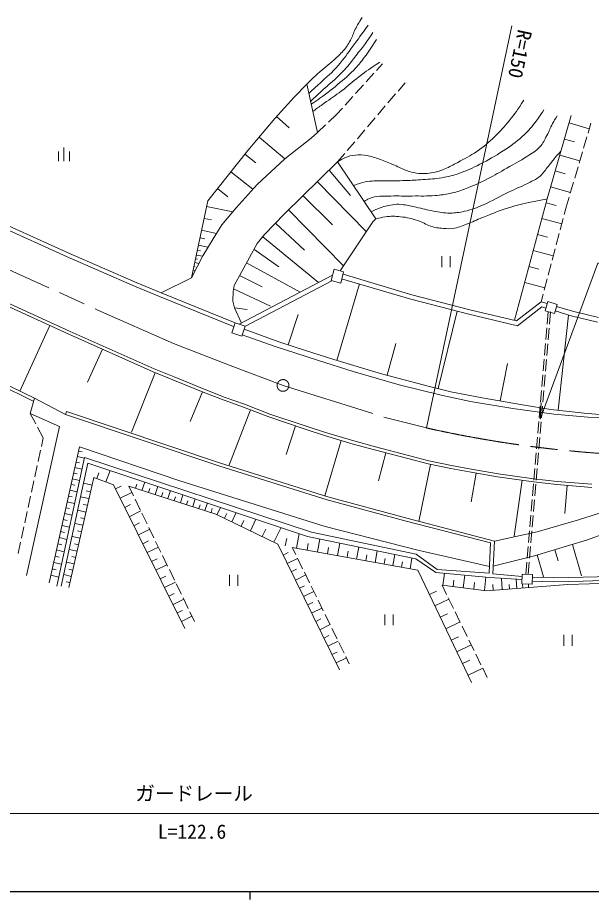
# Model space of a CAD drawing. Units: millimetres, scale not verified. Extents: x 40000 to 680000, y 20000 to 380000.
# Drawn here: x 138339 to 211592, y 204000 to 316604 of the extents above; entities that cross this region are included whole.
import ezdxf
from ezdxf.enums import TextEntityAlignment as Align

# ---------------------------------------------------------------- set-up
doc = ezdxf.new("R2010")
doc.units = ezdxf.units.MM
doc.header["$LTSCALE"] = 1000
doc.linetypes.add('CHAIN', pattern=[18.5, 12, -1.5, 3.5, -1.5])
for name, color, linetype, lineweight in [('M-BMK', 2, 'CHAIN', 13), ('M-STR-HTXT', 7, 'Continuous', 13), ('M-TTL-BAND', 7, 'Continuous', 25), ('M-WORK', 1, 'Continuous', 13)]:
    doc.layers.add(name, color=color, linetype=linetype, lineweight=lineweight)
doc.styles.add('ＭＳ ゴシック', font='')
doc.styles.get('ＭＳ ゴシック').set_extended_font_data('MS Gothic')

msp = doc.modelspace()

# ---------------------------------------------------------------- linework, layer by layer
at = {"layer": 'M-BMK'}
for p, q in [((131375, 287073), (148578, 279261)), ((148578, 279261), (158249, 274985)), ((158249, 274985), (165482, 272188)), ((165482, 272188), (172222, 269630)), ((172222, 269630), (185249, 265554)), ((185249, 265554), (190524, 264209))]:
    msp.add_line(p, q, dxfattribs=at)
msp.add_circle((172222, 269630), 750, dxfattribs=at)
msp.add_arc((223333, 410577), 150000, 257.36572, 279.57374, dxfattribs=at)
at = {"layer": 'M-STR-HTXT'}
for p, q in [((190524, 264209), (201417, 315562)), ((205035, 265322), (205167, 267405)), ((102025, 214966), (219147, 214966))]:
    msp.add_line(p, q, dxfattribs=at)
msp.add_lwpolyline([(205035, 265322), (212418, 285247), (242418, 285247)], dxfattribs=at)
at = {"layer": 'M-TTL-BAND'}
for p, q in [((40000, 205000), (579000, 205000)), ((168000, 205000), (168000, 204000))]:
    msp.add_line(p, q, dxfattribs=at)
at = {"layer": 'M-WORK'}
for p, q in [((184173, 309870), (184926, 310700)), ((182829, 308389), (183837, 309500)), ((173630, 306465), (175246, 308099)), ((175246, 308099), (176632, 301940)), ((181485, 306908), (182493, 308019)), ((186905, 307233), (187800, 308283)), ((171161, 303703), (173630, 306465)), ((180141, 305427), (181149, 306537)), ((185607, 305711), (186580, 306852)), ((184310, 304188), (185283, 305330)), ((178024, 303255), (179052, 304226)), ((179052, 304226), (179805, 305056)), ((209023, 304125), (205946, 293456)), ((167716, 299645), (171161, 303703)), ((171405, 303975), (173011, 302540)), ((176632, 301940), (177661, 302911)), ((183013, 302666), (183986, 303808)), ((208742, 303150), (211328, 302405)), ((211164, 301848), (211541, 303126)), ((176632, 301940), (175806, 301203)), ((181715, 301144), (182688, 302286)), ((169167, 301354), (172451, 298566)), ((175806, 301203), (172450, 298565)), ((180418, 299622), (181391, 300764)), ((208151, 301101), (209432, 300732)), ((210599, 299930), (211023, 301369)), ((144258, 298287), (144258, 300037)), ((162614, 293202), (167716, 299645)), ((143558, 298287), (143558, 299512)), ((144958, 298287), (144958, 299512)), ((167327, 299154), (168733, 298041)), ((172450, 298565), (168907, 295288)), ((179199, 298191), (180094, 299241)), ((207560, 299051), (210122, 298313)), ((210033, 298011), (210457, 299450)), ((179199, 298191), (172372, 291504)), ((184065, 290892), (179199, 298191)), ((209468, 296093), (209892, 297532)), ((165546, 296905), (168357, 294679)), ((178102, 297117), (180839, 293899)), ((206975, 297021), (208244, 296655)), ((168907, 295288), (166242, 292331)), ((176608, 295653), (182850, 289280)), ((208902, 294175), (209326, 295613)), ((128431, 293983), (144885, 286517)), ((163855, 294770), (165190, 293713)), ((206389, 294991), (208927, 294259)), ((128220, 293530), (144682, 286060)), ((160554, 283354), (162614, 293202)), ((174774, 293857), (178521, 290143)), ((205946, 293456), (201784, 277949)), ((205816, 292968), (207085, 292628)), ((208384, 292417), (208761, 293695)), ((162466, 292493), (165798, 291796)), ((166242, 292331), (164431, 290147)), ((172939, 292060), (179929, 284924)), ((208125, 291444), (208384, 292417)), ((162148, 290973), (163098, 290774)), ((172372, 291504), (169868, 288920)), ((179499, 284283), (183692, 290536)), ((183692, 290536), (184065, 290892)), ((205271, 290938), (207809, 290256)), ((207610, 289511), (207996, 290961)), ((161830, 289452), (163730, 289055)), ((164431, 290147), (163285, 288362)), ((171264, 290361), (174951, 286919)), ((161628, 288491), (162230, 288365)), ((163285, 288362), (161980, 286204)), ((169868, 288920), (168909, 287748)), ((169626, 288625), (176766, 282784)), ((204724, 288901), (205997, 288559)), ((207095, 287579), (207481, 289028)), ((161427, 287529), (162629, 287277)), ((168909, 287748), (165978, 282393)), ((144682, 286060), (153261, 282327)), ((144885, 286517), (153457, 282787)), ((161980, 286204), (160554, 283354)), ((161168, 286290), (161942, 286128)), ((161298, 286910), (161685, 286829)), ((168513, 287026), (171674, 284761)), ((192507, 286121), (192507, 284721)), ((193557, 284721), (193557, 286121)), ((204177, 286864), (206723, 286181)), ((206580, 285646), (206967, 287096)), ((160963, 285312), (161479, 285204)), ((161066, 285801), (161324, 285747)), ((167574, 285310), (174432, 281557)), ((206066, 283714), (206452, 285163)), ((128878, 283934), (145031, 276536)), ((160759, 284333), (161017, 284279)), ((160861, 284822), (160990, 284795)), ((178363, 283028), (178742, 284480)), ((178742, 284480), (179965, 284161)), ((179965, 284161), (179586, 282709)), ((179882, 283842), (188688, 281220)), ((203629, 284821), (204905, 284479)), ((128711, 283570), (144866, 276172)), ((153457, 282787), (156653, 281455)), ((156653, 281455), (160554, 283354)), ((166634, 277456), (178543, 283718)), ((166671, 283660), (169565, 282217)), ((167368, 277164), (178468, 283000)), ((179586, 282709), (178363, 283028)), ((179710, 283267), (188527, 280642)), ((203080, 282778), (205634, 282093)), ((205551, 281781), (205937, 283230)), ((153261, 282327), (156463, 280993)), ((165845, 281647), (165836, 280386)), ((165978, 282393), (165845, 281647)), ((165901, 281963), (170613, 279766)), ((179091, 272820), (181985, 282590)), ((156463, 280993), (165917, 277164)), ((156653, 281455), (166105, 277628)), ((165836, 280386), (166031, 279534)), ((188527, 280642), (195950, 278719)), ((188688, 281220), (196094, 279302)), ((205163, 280325), (205422, 281298)), ((166031, 279534), (166910, 277601)), ((166031, 279534), (167647, 279322)), ((196094, 279302), (202035, 277890)), ((202035, 277890), (205163, 280325)), ((202176, 277239), (205288, 279662)), ((205163, 280325), (205970, 280086)), ((205288, 279662), (205800, 279510)), ((205690, 279172), (206050, 280346)), ((206050, 280346), (207234, 279983)), ((207234, 279983), (206874, 278809)), ((207154, 279720), (209186, 279109)), ((172882, 274825), (174165, 278695)), ((192034, 269227), (194470, 279102)), ((195950, 278719), (202176, 277239)), ((206874, 278809), (205690, 279172)), ((205936, 277475), (206070, 279056)), ((206235, 277449), (206369, 279031)), ((206981, 279145), (209030, 278530)), ((207367, 266467), (208688, 278612)), ((209030, 278530), (212379, 277724)), ((209186, 279109), (212508, 278310)), ((142441, 277283), (138607, 268911)), ((165686, 276335), (166105, 277628)), ((166105, 277628), (167384, 277213)), ((167384, 277213), (166965, 275921)), ((122242, 276518), (140309, 267627)), ((122529, 276823), (140486, 267986)), ((144866, 276172), (155625, 271368)), ((145031, 276536), (155781, 271736)), ((166965, 275921), (165686, 276335)), ((167025, 276107), (171210, 274594)), ((167262, 276837), (171697, 275217)), ((205767, 275482), (205894, 276977)), ((206066, 275457), (206193, 276951)), ((171697, 275217), (175072, 274098)), ((185537, 270933), (186616, 274990)), ((205598, 273489), (205725, 274984)), ((205897, 273464), (206024, 274958)), ((149157, 274256), (147279, 270052)), ((171210, 274594), (176645, 272853)), ((175072, 274098), (178730, 272926)), ((176645, 272853), (181174, 271415)), ((178730, 272926), (184787, 271132)), ((205429, 271496), (205556, 272991)), ((205728, 271471), (205855, 272966)), ((155781, 271736), (158320, 270724)), ((181174, 271415), (187053, 269728)), ((199955, 267649), (200864, 272428)), ((155887, 271263), (152861, 263672)), ((155625, 271368), (158170, 270353)), ((158170, 270353), (162222, 268683)), ((158320, 270724), (162370, 269055)), ((184787, 271132), (190932, 269499)), ((205260, 269503), (205387, 270998)), ((205559, 269478), (205686, 270973)), ((187053, 269728), (192399, 268378)), ((190932, 269499), (193667, 268824)), ((161942, 268798), (160385, 265021)), ((162222, 268683), (164699, 267738)), ((162370, 269055), (164838, 268113)), ((164838, 268113), (167307, 267225)), ((192399, 268378), (196164, 267596)), ((193667, 268824), (197663, 268060)), ((197663, 268060), (202814, 267136)), ((205091, 267511), (205218, 269005)), ((205390, 267485), (205517, 268980)), ((140486, 267986), (139934, 266060)), ((144444, 265917), (140486, 267986)), ((164699, 267738), (167168, 266850)), ((167307, 267225), (170540, 265982)), ((196164, 267596), (201563, 266708)), ((202814, 267136), (206437, 266568)), ((204922, 265518), (205049, 267012)), ((205221, 265492), (205348, 266987)), ((139934, 266060), (143681, 264390)), ((140650, 264726), (139934, 266060)), ((144571, 266296), (144444, 265917)), ((144444, 265917), (164135, 259319)), ((144571, 266296), (164259, 259699)), ((168064, 266506), (165319, 259368)), ((167168, 266850), (170404, 265606)), ((170540, 265982), (175193, 264419)), ((201563, 266708), (203730, 266371)), ((203730, 266371), (206820, 265980)), ((206437, 266568), (210681, 266106)), ((206820, 265980), (211154, 265589)), ((210681, 266106), (215068, 265698)), ((170404, 265606), (175067, 264039)), ((204753, 263525), (204880, 265019)), ((205052, 263500), (205179, 264994)), ((211154, 265589), (216961, 265234)), ((143681, 264390), (139486, 245359)), ((141604, 262951), (140887, 264285)), ((173827, 264456), (172610, 260831)), ((175067, 264039), (177525, 263238)), ((175193, 264419), (177644, 263620)), ((177644, 263620), (181285, 262537)), ((141365, 261852), (141604, 262951)), ((177525, 263238), (181175, 262152)), ((179657, 262603), (177556, 255542)), ((181285, 262537), (184020, 261791)), ((204584, 261532), (204711, 263027)), ((204883, 261507), (205010, 263001)), ((140941, 259898), (141259, 261364)), ((142359, 244418), (146255, 261801)), ((146130, 261244), (146564, 261147)), ((146255, 261801), (159062, 257465)), ((181175, 262152), (183916, 261404)), ((183916, 261404), (188146, 260285)), ((184020, 261791), (188247, 260672)), ((146859, 260435), (143345, 244005)), ((145975, 260550), (146842, 260356)), ((175859, 250885), (146859, 260435)), ((185336, 261028), (184394, 257467)), ((188146, 260285), (190767, 259607)), ((188247, 260672), (190858, 259997)), ((204416, 259539), (204542, 261034)), ((204714, 259514), (204841, 261008)), ((140516, 257943), (140835, 259409)), ((143910, 244017), (147308, 259716)), ((145658, 259140), (146540, 258942)), ((145816, 259845), (146257, 259746)), ((147308, 259716), (175363, 250352)), ((164135, 259319), (177840, 255034)), ((164259, 259699), (177952, 255418)), ((191042, 259551), (189558, 252265)), ((190767, 259607), (193658, 259018)), ((190858, 259997), (193735, 259411)), ((193658, 259018), (195974, 258591)), ((193735, 259411), (196044, 258984)), ((204247, 257546), (204373, 259041)), ((204546, 257521), (204672, 259016)), ((144894, 243826), (148055, 257884)), ((145498, 258423), (145946, 258323)), ((148055, 257884), (150559, 256960)), ((148454, 257737), (148723, 258466)), ((149621, 257306), (150159, 258765)), ((195974, 258591), (199623, 257968)), ((196044, 258984), (199684, 258363)), ((196884, 258435), (196258, 254770)), ((199623, 257968), (204210, 257312)), ((199684, 258363), (204260, 257709)), ((140091, 255989), (140410, 257455)), ((145174, 256979), (145629, 256877)), ((145337, 257707), (146233, 257506)), ((147836, 256908), (146753, 257152)), ((150559, 256960), (159703, 238608)), ((150830, 256416), (151576, 256788)), ((153119, 255552), (152523, 256777)), ((152523, 256777), (163659, 253207)), ((153367, 256506), (153538, 257037)), ((154217, 256234), (154558, 257296)), ((155886, 255699), (156220, 256741)), ((159062, 257465), (177604, 251631)), ((202761, 257519), (201739, 250363)), ((204078, 255553), (204204, 257048)), ((204210, 257312), (207177, 256988)), ((204260, 257709), (207215, 257386)), ((204377, 255528), (204503, 257023)), ((207177, 256988), (211643, 256614)), ((207215, 257386), (211673, 257013)), ((208507, 256877), (208206, 253275)), ((145011, 256251), (145921, 256047)), ((147641, 256042), (147100, 256164)), ((151425, 255222), (152917, 255966)), ((155052, 255966), (155219, 256488)), ((156704, 255436), (156868, 255948)), ((157523, 255174), (157851, 256197)), ((159129, 254659), (159451, 255663)), ((139667, 254035), (139985, 255501)), ((144679, 254772), (145604, 254565)), ((144845, 255512), (145307, 255408)), ((147446, 255177), (146378, 255417)), ((153993, 253753), (153337, 255102)), ((158326, 254917), (158487, 255419)), ((159917, 254407), (160075, 254899)), ((160705, 254154), (161021, 255139)), ((162252, 253658), (162562, 254625)), ((177840, 255034), (187928, 252279)), ((177952, 255418), (188030, 252666)), ((203909, 253561), (204035, 255055)), ((204208, 253535), (204334, 255030)), ((139242, 252080), (139560, 253546)), ((144511, 254021), (144981, 253916)), ((147062, 253468), (146007, 253705)), ((147254, 254322), (146720, 254442)), ((152011, 254047), (152745, 254413)), ((152596, 252871), (154066, 253603)), ((161478, 253906), (161633, 254389)), ((163035, 253407), (163192, 253896)), ((163809, 253134), (164259, 254058)), ((165682, 252223), (166251, 253393)), ((209971, 252452), (214180, 253811)), ((144172, 252507), (144649, 252400)), ((144343, 253270), (145282, 253059)), ((146872, 252624), (146345, 252742)), ((154868, 251954), (154212, 253303)), ((163659, 253207), (171545, 249371)), ((164745, 252678), (165030, 253264)), ((166867, 251646), (167227, 252387)), ((168052, 251070), (168773, 252551)), ((187928, 252279), (198696, 249514)), ((188030, 252666), (199208, 249735)), ((203740, 251568), (203866, 253062)), ((204039, 251542), (204165, 253037)), ((204670, 250934), (209971, 252452)), ((219402, 253052), (211117, 249895)), ((138817, 250126), (139136, 251592)), ((144001, 251744), (144955, 251530)), ((146682, 251780), (145641, 252014)), ((153173, 251714), (153897, 252074)), ((153750, 250556), (155197, 251277)), ((155742, 250155), (155086, 251504)), ((169553, 250339), (170010, 251278)), ((171054, 249609), (171967, 251485)), ((177604, 251631), (189433, 248594)), ((143653, 250194), (144622, 249976)), ((143827, 250969), (144311, 250860)), ((146308, 250115), (145280, 250346)), ((146495, 250948), (145975, 251065)), ((172484, 249159), (172691, 250079)), ((173961, 248852), (174297, 250708)), ((175363, 250352), (189177, 247492)), ((189206, 248074), (175859, 250885)), ((176616, 248371), (176917, 250030)), ((199208, 249735), (204670, 250934)), ((203571, 249575), (203697, 251070)), ((203870, 249550), (203996, 251044)), ((138392, 248172), (138711, 249637)), ((143477, 249406), (143969, 249296)), ((146123, 249293), (145609, 249408)), ((154318, 249416), (155030, 249771)), ((154886, 248277), (156310, 248987)), ((156616, 248357), (155961, 249706)), ((171545, 249371), (179430, 233300)), ((173844, 248027), (173388, 248956)), ((173388, 248956), (189427, 246049)), ((175288, 248611), (175439, 249441)), ((177893, 248139), (178037, 248937)), ((179169, 247908), (179459, 249504)), ((181625, 247463), (181903, 248998)), ((198554, 245642), (198696, 249514)), ((199208, 249735), (199022, 245579)), ((203402, 247582), (203529, 249077)), ((203701, 247557), (203827, 249051)), ((211117, 249895), (204350, 247870)), ((209170, 249321), (210353, 245306)), ((143121, 247819), (143621, 247707)), ((143300, 248619), (144285, 248398)), ((145938, 248471), (144924, 248699)), ((145756, 247659), (145248, 247773)), ((157491, 246558), (156835, 247907)), ((172239, 247956), (172900, 248280)), ((180397, 247686), (180536, 248453)), ((182806, 247249), (182940, 247987)), ((183987, 247035), (184255, 248511)), ((186259, 246623), (186516, 248043)), ((191897, 246129), (189206, 248074)), ((189433, 248594), (198586, 246510)), ((204350, 247870), (199048, 246565)), ((204673, 247996), (205501, 245186)), ((206922, 248659), (207336, 247254)), ((142942, 247019), (143942, 246795)), ((145573, 246848), (144572, 247073)), ((155445, 247154), (156146, 247504)), ((156004, 246032), (157407, 246731)), ((172758, 246899), (174080, 247547)), ((174725, 246232), (174064, 247578)), ((185123, 246829), (185251, 247539)), ((187351, 246425), (187475, 247108)), ((188443, 246227), (188691, 247593)), ((189177, 247492), (191734, 245761)), ((203226, 245503), (203360, 247084)), ((203524, 245477), (203658, 247058)), ((142760, 246206), (143267, 246092)), ((145393, 246047), (144892, 246159)), ((158365, 244759), (157710, 246108)), ((173277, 245841), (173938, 246165)), ((175607, 244436), (174946, 245783)), ((189427, 246049), (196275, 231713)), ((191734, 245761), (198567, 245099)), ((198554, 245642), (191897, 246129)), ((192638, 244098), (192828, 245655)), ((199022, 245579), (202749, 245237)), ((202757, 245517), (202721, 244301)), ((204091, 245477), (202757, 245517)), ((204055, 244261), (204091, 245477)), ((142577, 245393), (143593, 245166)), ((145213, 245246), (144224, 245468)), ((145035, 244455), (144541, 244566)), ((156554, 244927), (157245, 245271)), ((157105, 243822), (158486, 244510)), ((165398, 245458), (165398, 244058)), ((166448, 244058), (166448, 245458)), ((173796, 244783), (175118, 245432)), ((193935, 243940), (194034, 244751)), ((195231, 243782), (195429, 245403)), ((196582, 243618), (196684, 244461)), ((197932, 243453), (198138, 245141)), ((198567, 245099), (202737, 244849)), ((200215, 243566), (200108, 244994)), ((202072, 243705), (201985, 244866)), ((204061, 244651), (206721, 244542)), ((204081, 245151), (206724, 245043)), ((206721, 244542), (210556, 244649)), ((206724, 245043), (210543, 245149)), ((208568, 244190), (214669, 244403)), ((210543, 245149), (216421, 245309)), ((210556, 244649), (216435, 244809)), ((159240, 242961), (158584, 244310)), ((174315, 243725), (174976, 244049)), ((174834, 242667), (176157, 243316)), ((176488, 242641), (175827, 243988)), ((190924, 242915), (191822, 243344)), ((193106, 242949), (192539, 244110)), ((192539, 244110), (198222, 243418)), ((198222, 243418), (208568, 244190)), ((199073, 243481), (199019, 244195)), ((201143, 243636), (201100, 244216)), ((202721, 244301), (204055, 244261)), ((202827, 243761), (202792, 244233)), ((203582, 243818), (203549, 244254)), ((157647, 242734), (158327, 243073)), ((158189, 241646), (159549, 242323)), ((160114, 241162), (159458, 242511)), ((177369, 240846), (176708, 242192)), ((191610, 241479), (193406, 242336)), ((193984, 241152), (193326, 242499)), ((175353, 241609), (176015, 241933)), ((175873, 240550), (177195, 241199)), ((158723, 240574), (159393, 240908)), ((159257, 239503), (160596, 240170)), ((160928, 239487), (160333, 240712)), ((178250, 239050), (177589, 240397)), ((185224, 240400), (185224, 239000)), ((186274, 239000), (186274, 240400)), ((192306, 240022), (193216, 240457)), ((194862, 239355), (194204, 240702)), ((176392, 239492), (177054, 239816)), ((176911, 238433), (178235, 239082)), ((193002, 238566), (194823, 239436)), ((195740, 237558), (195082, 238905)), ((177431, 237374), (178093, 237699)), ((179132, 237255), (178471, 238602)), ((208084, 237771), (208084, 236371)), ((209134, 236371), (209134, 237771)), ((177951, 236316), (179274, 236965)), ((180013, 235460), (179352, 236806)), ((193708, 237089), (194631, 237530)), ((194413, 235612), (196260, 236494)), ((196618, 235761), (195959, 237108)), ((178470, 235256), (179132, 235581)), ((178990, 234197), (180314, 234847)), ((180689, 234082), (180233, 235011)), ((195129, 234114), (196065, 234561)), ((197496, 233963), (196837, 235311)), ((195844, 232616), (197717, 233510)), ((198282, 232353), (197715, 233514))]:
    msp.add_line(p, q, dxfattribs=at)
for points, knots in [([(175246, 308099), (175893, 308747), (176076, 308921), (176626, 309428), (177423, 310162), (177944, 310488), (178740, 311222), (179213, 311658), (179492, 311890), (179912, 312377), (180330, 312860), (180529, 313166), (180836, 313726), (181119, 314244), (181174, 314584), (181440, 315112), (181745, 315717), (181883, 315921), (182328, 316604)], [0, 0, 0, 0, 1, 1, 1, 2, 2, 2, 3, 3, 3, 4, 4, 4, 5, 5, 5, 6, 6, 6, 6]), ([(175509, 306932), (176209, 307555), (176390, 307722), (176946, 308238), (177867, 309093), (178434, 309526), (179255, 310476), (180051, 311398), (180411, 311985), (181138, 312963), (181904, 313995), (182144, 314330), (183074, 315627)], [0, 0, 0, 0, 1, 1, 1, 2, 2, 2, 3, 3, 3, 4, 4, 4, 4]), ([(175738, 305913), (176389, 306528), (176558, 306684), (177088, 307173), (177844, 307868), (178303, 308218), (179042, 308931), (179621, 309490), (179947, 309803), (180481, 310405), (180988, 310979), (181217, 311346), (181688, 311950), (182105, 312484), (182357, 312769), (182754, 313318), (183140, 313853), (183262, 314042), (183695, 314721)], [0, 0, 0, 0, 1, 1, 1, 2, 2, 2, 3, 3, 3, 4, 4, 4, 5, 5, 5, 6, 6, 6, 6]), ([(175824, 305532), (176360, 305892), (176501, 305996), (176928, 306302), (177981, 307057), (178557, 307501), (179539, 308345), (180321, 309016), (180774, 309383), (181475, 310139), (181948, 310649), (182172, 310971), (182594, 311524), (183245, 312378), (183434, 312698), (184139, 313797)], [0, 0, 0, 0, 1, 1, 1, 2, 2, 2, 3, 3, 3, 4, 4, 4, 5, 5, 5, 5]), ([(176030, 304615), (176721, 305127), (176900, 305257), (177461, 305663), (178328, 306290), (178843, 306602), (179699, 307244), (180587, 307909), (181022, 308361), (181901, 309038), (182915, 309817), (183274, 310056), (184565, 310938)], [0, 0, 0, 0, 1, 1, 1, 2, 2, 2, 3, 3, 3, 4, 4, 4, 4]), ([(179199, 298191), (179504, 298388), (179606, 298443), (179881, 298579), (180322, 298798), (180580, 298931), (181065, 299006), (181660, 299097), (182008, 299115), (182605, 299041), (183329, 298952), (183723, 298809), (184416, 298579), (185126, 298345), (185503, 298156), (186192, 297869), (186896, 297576), (187262, 297342), (187980, 297088), (188472, 296913), (188756, 296826), (189271, 296744), (189682, 296679), (189920, 296696), (190336, 296709), (190764, 296722), (191007, 296731), (191426, 296815), (192008, 296933), (192318, 297072), (192870, 297289), (193544, 297553), (193889, 297778), (194528, 298118), (195501, 298635), (196070, 298891), (196979, 299515), (197937, 300172), (198415, 300627), (199252, 301433), (200011, 302164), (200415, 302599), (201087, 303410), (201900, 304391), (202143, 304791), (202970, 306074)], [0, 0, 0, 0, 1, 1, 1, 2, 2, 2, 3, 3, 3, 4, 4, 4, 5, 5, 5, 6, 6, 6, 7, 7, 7, 8, 8, 8, 9, 9, 9, 10, 10, 10, 11, 11, 11, 12, 12, 12, 13, 13, 13, 14, 14, 14, 15, 15, 15, 15]), ([(181220, 295159), (181634, 295313), (181757, 295354), (182109, 295455), (182577, 295589), (182844, 295665), (183328, 295716), (184074, 295794), (184497, 295760), (185246, 295775), (186268, 295794), (186842, 295764), (187863, 295798), (188729, 295828), (189214, 295848), (190077, 295917), (191032, 295993), (191574, 295994), (192516, 296165), (193398, 296326), (193894, 296434), (194742, 296722), (195796, 297079), (196355, 297369), (197347, 297870), (198544, 298475), (199199, 298850), (200319, 299587), (201318, 300245), (201876, 300629), (202770, 301423), (203458, 302033), (203799, 302429), (204369, 303151), (204861, 303775), (205022, 304018), (205529, 304821)], [0, 0, 0, 0, 1, 1, 1, 2, 2, 2, 3, 3, 3, 4, 4, 4, 5, 5, 5, 6, 6, 6, 7, 7, 7, 8, 8, 8, 9, 9, 9, 10, 10, 10, 11, 11, 11, 12, 12, 12, 12]), ([(182576, 293125), (182861, 293319), (182975, 293375), (183250, 293497), (183735, 293713), (184047, 293746), (184576, 293793), (185124, 293842), (185434, 293819), (185985, 293825), (187048, 293836), (187644, 293814), (188708, 293825), (189860, 293836), (190508, 293788), (191656, 293884), (192401, 293946), (192821, 293996), (193551, 294156), (194291, 294318), (194699, 294449), (195410, 294713), (196580, 295147), (197222, 295436), (198334, 296003), (199318, 296504), (199839, 296841), (200797, 297388), (201802, 297962), (202395, 298235), (203362, 298869), (204034, 299309), (204453, 299520), (205008, 300100), (205468, 300581), (205583, 300965), (205908, 301545), (206231, 302122), (206321, 302492), (206638, 303072), (206857, 303474), (206936, 303611), (207230, 304083)], [0, 0, 0, 0, 1, 1, 1, 2, 2, 2, 3, 3, 3, 4, 4, 4, 5, 5, 5, 6, 6, 6, 7, 7, 7, 8, 8, 8, 9, 9, 9, 10, 10, 10, 11, 11, 11, 12, 12, 12, 13, 13, 13, 14, 14, 14, 14]), ([(183458, 291802), (183990, 292065), (184164, 292138), (184635, 292307), (185321, 292553), (185725, 292649), (186447, 292745), (186896, 292805), (187157, 292759), (187607, 292710), (188249, 292639), (188597, 292522), (189229, 292390), (190101, 292208), (190578, 292052), (191455, 291905), (192264, 291768), (192719, 291639), (193539, 291644), (194271, 291649), (194685, 291709), (195398, 291869), (196377, 292088), (196900, 292322), (197825, 292710), (199114, 293250), (199760, 293714), (201019, 294320), (202097, 294839), (202745, 295039), (203799, 295605), (204302, 295875), (204623, 295986), (205042, 296374), (205516, 296814), (205704, 297135), (206114, 297635), (206460, 298058), (206623, 298321), (206978, 298736), (207252, 299057), (207347, 299163), (207701, 299538)], [0, 0, 0, 0, 1, 1, 1, 2, 2, 2, 3, 3, 3, 4, 4, 4, 5, 5, 5, 6, 6, 6, 7, 7, 7, 8, 8, 8, 9, 9, 9, 10, 10, 10, 11, 11, 11, 12, 12, 12, 13, 13, 13, 14, 14, 14, 14]), ([(184065, 290892), (184617, 291046), (184803, 291083), (185286, 291153), (186038, 291262), (186476, 291263), (187231, 291179), (188089, 291085), (188566, 290964), (189389, 290700), (190068, 290482), (190386, 290194), (191067, 289981), (191682, 289787), (192049, 289735), (192692, 289687), (193242, 289646), (193561, 289618), (194104, 289714), (194830, 289842), (195198, 290070), (195889, 290327), (196702, 290629), (197132, 290862), (197940, 291179), (199139, 291650), (199800, 291945), (201031, 292325), (202178, 292679), (202840, 292817), (204014, 293071), (204766, 293234), (205016, 293285), (205946, 293456)], [0, 0, 0, 0, 1, 1, 1, 2, 2, 2, 3, 3, 3, 4, 4, 4, 5, 5, 5, 6, 6, 6, 7, 7, 7, 8, 8, 8, 9, 9, 9, 10, 10, 10, 11, 11, 11, 11])]:
    msp.add_open_spline(points, degree=3, knots=knots, dxfattribs=at)

# ---------------------------------------------------------------- texts
at = {"layer": 'M-STR-HTXT', "style": 'ＭＳ ゴシック'}
msp.add_text('R=150', height=1833, rotation=258.024, dxfattribs=at).set_placement((203135, 315003), align=Align.MIDDLE_LEFT)
msp.add_text('ガードレール', height=1833, dxfattribs=at).set_placement((153371, 217529), align=Align.MIDDLE_LEFT)
msp.add_text('L=122.6', height=1833, dxfattribs=at).set_placement((160609, 211190), align=Align.BOTTOM_CENTER)

doc.saveas('drawing.dxf')
